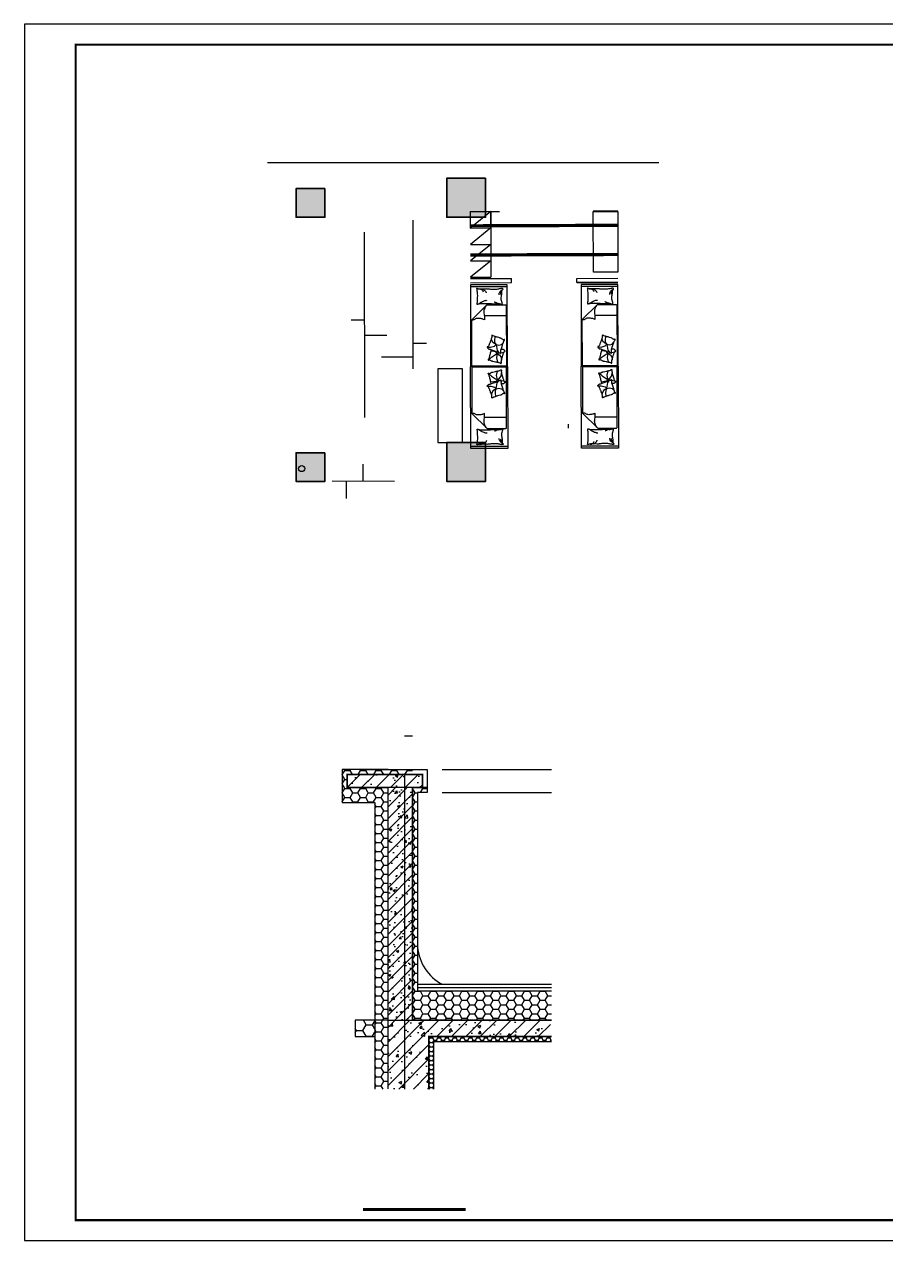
# Model space of a CAD drawing. Extents: x 39238 to 748440, y -374049 to 522939.
# Drawn here: x 668646 to 689671, y 214291 to 243991 of the extents above; entities that cross this region are included whole.
import ezdxf

# ---------------------------------------------------------------- set-up
doc = ezdxf.new("R2010")
doc.units = 0
doc.header["$LTSCALE"] = 1000
doc.header["$MEASUREMENT"] = 0
doc.linetypes.add('DOTE', pattern=[2.42, 2, -0.2, 0.02, -0.2])
for name, color, linetype in [('DIM_SYMB', 3, 'Continuous'), ('DOTE', 1, 'DOTE'), ('GROUND', 2, 'Continuous'), ('LVTRY', 6, 'Continuous'), ('PUB_TITLE', 7, 'Continuous'), ('WALL', 2, 'Continuous'), ('家具', 8, 'Continuous'), ('立面', 43, 'Continuous')]:
    doc.layers.add(name, color=color, linetype=linetype)
doc.layers.add('砼柱', color=2, linetype='Continuous', lineweight=35)
doc.styles.add('DIM_FONT', font='simplex_.ttf', dxfattribs={"width": 0.7, "bigfont": 'GBCBIG'})
pattern_1 = [(0, (169117.658, 30431.49), (47.625, 27.4963), [31.75, -63.5]), (120, (169117.658, 30431.49), (-47.625, 27.4963), [31.75, -63.5]), (60, (169117.658, 30431.49), (6e-06, 54.9926), [-63.5, 31.75])]

# ---------------------------------------------------------------- blocks, each defined once
blk = doc.blocks.new('M_C55HKH')
for p, q in [((0, -52), (900, -52)), ((26, -509), (26, -1968)), ((503, -489), (46, -489)), ((503, -489), (872, -858)), ((46, -761), (564, -761)), ((872, -1968), (872, -858)), ((146, -1456), (100, -1409)), ((211, -1478), (146, -1456)), ((278, -1459), (211, -1478)), ((278, -1459), (251, -1606)), ((278, -1459), (305, -1407)), ((278, -1459), (357, -1410)), ((317, -1498), (278, -1459)), ((299, -1273), (295, -1270)), ((307, -1352), (299, -1273)), ((305, -1407), (307, -1352)), ((357, -1410), (393, -1337)), ((393, -1337), (392, -1318)), ((163, -1664), (89, -1649)), ((154, -1766), (147, -1841)), ((196, -1718), (154, -1766)), ((249, -1682), (175, -1667)), ((249, -1682), (196, -1718)), ((219, -1643), (211, -1652)), ((251, -1606), (219, -1643)), ((249, -1682), (286, -1639)), ((249, -1682), (266, -1787)), ((292, -1700), (249, -1682)), ((286, -1639), (333, -1628)), ((391, -1769), (292, -1700)), ((412, -1527), (317, -1498)), ((333, -1628), (405, -1618)), ((469, -1839), (391, -1769)), ((495, -1523), (412, -1527)), ((46, -1988), (852, -1988)), ((266, -1787), (243, -1892))]:
    blk.add_line(p, q)
blk.add_lwpolyline([(0, -2000), (0, 0), (900, 0), (900, -2000)], close=True)
for points in [[(135, -134, -0.263368), (107, -115, -0.494818), (116, -96, -0.049225), (134, -94, -0.036831), (158, -96, -0.031893), (196, -104, 0.035782), (230, -111, 0.032941), (319, -117, 0.026564), (430, -111, 0.017905), (468, -106, -0.033397), (488, -104, -0.03204), (525, -104, 0.018442), (590, -107, 0.010837), (654, -107, 0.014624), (702, -104, 0.111249), (725, -96, -0.153708), (742, -92, -0.076444), (749, -94, -0.215512), (751, -96, -0.585858), (748, -99, 0.363489), (744, -102, 0.191716), (743, -113, -0.129675), (745, -130, -0.01735), (742, -147, 0.019326), (740, -162, 0.018818), (733, -230, 0.021828), (732, -289, 0.006204), (734, -323, 0.001963), (740, -430, 0.028341), (744, -466, -0.117014), (744, -475, -0.36606), (742, -476, -0.03973), (728, -473, -0.048309), (715, -468, 0.062981), (704, -464, 0.04058), (681, -461, 0.014345), (614, -458, 0.005484), (488, -459, 0.007153), (392, -462, 0.008762), (350, -465, -0.008153), (304, -468, -0.06251), (247, -463, 0.078669), (201, -461, 0.047825), (179, -466, -0.034494), (148, -473, -0.023571), (123, -476, -0.510228), (122, -475), (129, -445), (150, -363, 0.073041), (152, -343, 0.023305), (146, -282, 0.018299), (142, -259, -0.01097), (135, -221, -0.042281), (132, -187, -0.027201), (135, -133)], [(133, -150, -0.05369), (148, -163, -0.070312), (156, -175, -0.015448), (159, -183, -0.013244), (163, -194, -0.082127), (166, -212, -0.064164), (163, -235)], [(135, -134, -0.077379), (170, -159, -0.077379), (195, -194, -0.047525), (205, -218, -0.047525), (210, -244)], [(609, -107, 0.027842), (585, -118, 0.048685), (573, -126, 0.023666), (545, -150, 0.031223), (526, -171, 0.046801), (521, -179, 0.023191), (513, -196)], [(691, -102, 0.088153), (656, -105, 0.088153), (625, -120, 0.077547), (604, -142, 0.077547), (590, -169)], [(225, -460, 0.009729), (253, -451, 0.009729), (280, -441, 0.007971), (301, -432, 0.007971), (323, -423)], [(695, -462, 0.016108), (656, -436, 0.024599), (629, -421, 0.009477), (580, -397, 0.015937), (550, -385, 0.072521), (534, -381, 0.033339), (498, -381)], [(503, -489, -0.085272), (566, -599, -0.124044), (575, -686), (562, -782), (563, -854)], [(563, -854, -0.027362), (602, -838, -0.040834), (629, -830, -0.038441), (717, -821, -0.076528), (761, -826, -0.103649), (788, -840, 0.093398), (818, -857, 0.072727), (841, -861, 0.052315), (872, -858)], [(400, -1581, 0.025626), (402, -1591, 0.0108), (426, -1697, 0.00456), (445, -1769, 0.01125), (454, -1797, 0.069394), (462, -1813, -0.079756), (468, -1827, -0.106399), (469, -1839, -0.328642), (466, -1842, -0.299547), (461, -1840, 0.189917), (454, -1835, 0.033518), (446, -1833, 0.075627), (442, -1833, 0.053489), (436, -1835, 0.017838), (418, -1843, 0.038394), (397, -1855, -0.059529), (384, -1862, -0.035943), (362, -1869, -0.011245), (291, -1884, -0.006203), (259, -1889, 0.010783), (241, -1893, 0.019485), (230, -1895, 0.005062), (188, -1908, 0.101392), (167, -1919, -0.223768), (156, -1922, -0.25558), (153, -1920, -0.081563), (150, -1907, -0.071805), (151, -1893, 0.069985), (152, -1879, 0.03546), (145, -1831, 0.029432), (130, -1774, 0.001554), (121, -1746, -0.00152), (112, -1718, -0.004735), (102, -1689, 0.00382), (91, -1653, 0.296001), (66, -1634, -0.649774), (61, -1616, -0.02319), (65, -1613, 0.0288), (68, -1610, 0.005727), (73, -1605, -0.004358), (80, -1599, -0.027528), (94, -1586, -0.046214), (104, -1580, -0.194121), (117, -1579, 0.133719), (137, -1580, 0.005779), (155, -1575, 0.008882)]]:
    blk.add_lwpolyline(points, format="xyb")
blk.add_lwpolyline([(345, -1251, 0.101392), (366, -1238, -0.223768), (377, -1234, -0.25558), (380, -1236, -0.081563), (384, -1249, -0.071805), (384, -1263, 0.069985), (384, -1277, 0.03546), (394, -1324, 0.029432), (414, -1380, 0.001554), (425, -1407, -0.00152), (437, -1434, -0.004735), (448, -1462, 0.00382), (462, -1497, 0.296001), (488, -1515, -0.649774), (495, -1532, -0.02319), (491, -1536, 0.0288), (488, -1539, 0.005727), (484, -1544, -0.004358), (478, -1551, -0.027528), (464, -1564, -0.046214), (455, -1571, -0.194121), (442, -1573, 0.133719), (422, -1574, 0.011505), (387, -1586, 0.008882), (343, -1604, 0.012426), (286, -1629, -0.033612), (264, -1637), (218, -1652), (182, -1663, 0.224341), (170, -1674, -0.722772), (163, -1673, -0.103513), (163, -1670, 0.053465), (163, -1664, 0.030109), (161, -1646, -0.031436), (159, -1628, -0.05324), (160, -1616, 0.05518), (161, -1604, 0.056271), (157, -1583, 0.0108), (124, -1480, 0.00456), (100, -1409, 0.01125), (89, -1381, 0.069394), (80, -1366, -0.079756), (73, -1353, -0.106399), (71, -1341, -0.328642), (74, -1338, -0.299547), (79, -1340, 0.189917), (86, -1344, 0.033518), (94, -1345, 0.075627), (98, -1345, 0.053489), (104, -1343, 0.017838), (122, -1333, 0.038394), (141, -1319, -0.059529), (154, -1311, -0.035943), (175, -1303, -0.011245), (245, -1283, -0.006203), (276, -1275, 0.010783), (295, -1270, 0.019485), (305, -1266, 0.005062)], format="xyb", close=True)
for centre, start, end in [((46, -509), 90, 180), ((46, -741), 180, 270), ((46, -1968), 180, 270), ((852, -1968), 270, 0)]:
    blk.add_arc(centre, 20, start, end)
at = {"style": 'DIM_FONT', "width": 0.8, "flags": 9}
for tag in ['XSIZE', 'YSIZE']:
    blk.add_attdef(tag, (0, 0), '', height=0.5, dxfattribs=at)
blk = doc.blocks.new('sde')
for p, q in [((193374, 243331), (193879, 243331)), ((193374, 243331), (193374, 242931)), ((193874, 243331), (193374, 242931)), ((193874, 242931), (193874, 243331)), ((193874, 243331), (193874, 241732)), ((193374, 242931), (193874, 242931)), ((193874, 242931), (193374, 242531)), ((193374, 242531), (193874, 242531)), ((193874, 242531), (193374, 242131)), ((193374, 242131), (193874, 242131)), ((193874, 242131), (193374, 241732)), ((193374, 241732), (193874, 241732)), ((193374, 241695), (194374, 241695)), ((193374, 241595), (194374, 241595)), ((193374, 241595), (194374, 241595)), ((194374, 241595), (194374, 241695)), ((195974, 241695), (196974, 241695)), ((195974, 241595), (195974, 241695)), ((195974, 241595), (196974, 241595)), ((196974, 241595), (195974, 241595))]:
    blk.add_line(p, q)
at = {"layer": 'LVTRY'}
blk.add_lwpolyline([(196975, 243327), (196975, 241846), (196375, 241846), (196375, 243327)], close=True, dxfattribs=at)
at = {"layer": 'WALL'}
blk.add_line((193674, 243331), (194084, 243330), dxfattribs=at)
at = {"layer": '家具', "xscale": -1, "rotation": 359.9999999533093}
for p in [(194274, 241545), (196974, 241545)]:
    blk.add_blockref('M_C55HKH', p, dxfattribs=at)
at = {"layer": '家具', "rotation": 179.9999999533093}
for p in [(194274, 237545), (196974, 237545)]:
    blk.add_blockref('M_C55HKH', p, dxfattribs=at)
blk = doc.blocks.new('nverq015')
h = blk.add_hatch()
h.set_pattern_fill('HONEY', color=256, scale=20, style=0)
h.set_pattern_definition(pattern_1)
h.paths.add_polyline_path([(168847.7, 30651.5), (168847.7, 31671.5), (168597.7, 31671.5), (168597.7, 31751.5), (168847.7, 31751.5), (168997.7, 31751.5), (168997.7, 31781.5), (168677.7, 31781.5), (168567.7, 31781.5), (168567.7, 31581.5), (168767.7, 31581.5), (168767.7, 30681.5), (168767.7, 29831.2), (168847.7, 29831.2), (168847.7, 30571.5)])
h = blk.add_hatch()
h.set_pattern_fill('钢筋混凝土', color=256, scale=25)
h.set_pattern_definition([(45, (-830164.79, -210925.34), (-44.194174, 44.194174), []), (50, (-830164.79, -210925.34), (179.315046, -15.688034), [18.75, -206.25]), (355, (-830164.79, -210925.34), (-34.687833, 188.048033), [15, -165]), (100.4514, (-830149.85, -210926.65), (144.627345, 172.359886), [15.935047, -175.285528]), (46.1842, (-830164.79, -210875.34), (266.81026, -41.379754), [28.125, -309.375]), (96.6356, (-830142.55, -210878.8), (233.665676, 243.52947), [23.90257, -262.92825]), (351.1842, (-830164.8, -210875.34), (233.665486, 243.52965), [22.5, -247.5]), (21, (-830139.79, -210887.84), (149.226763, -100.654723), [18.75, -206.25]), (326, (-830139.79, -210887.84), (60.828833, 181.28751), [15, -165]), (71.4514, (-830127.35, -210896.23), (210.055657, 80.632624), [15.935047, -175.285528]), (37.5, (-830164.79, -210925.34), (3.039964, 83.2234635), [0, -163, 0, -167.5, 0, -165.625]), (7.5, (-830164.79, -210925.34), (65.767384, 98.602928), [0, -95.5, 0, -159.25, 0, -63.125]), (327.5, (-830220.54, -210925.34), (133.455609, -5.638718), [0, -62.5, 0, -195, 0, -258.75]), (317.5, (-830245.54, -210925.34), (145.796542, 25.026246), [0, -81.25, 0, -129.5, 0, -183.75])])
h.paths.add_polyline_path([(169057.7, 31671.5), (169057.7, 31751.5), (168947.7, 31751.5), (168947.7, 31671.5)])
h.paths.add_polyline_path([(168947.7, 31671.5), (168947.7, 31751.5), (168757.7, 31751.5), (168597.7, 31751.5), (168597.7, 31671.5), (168847.7, 31671.5)])
h = blk.add_hatch()
h.set_pattern_fill('钢筋混凝土', color=256, scale=20, style=0)
h.set_pattern_definition([(45, (169117.66, 30431.49), (-35.3553, 35.3553), []), (50, (169117.66, 30431.49), (143.452, -12.55), [15, -165]), (355, (169117.66, 30431.49), (-27.75, 150.438), [12, -132]), (100.451, (169129.61, 30430.44), (115.702, 137.888), [12.748, -140.228]), (46.184, (169117.66, 30471.49), (213.448, -33.104), [22.5, -247.5]), (96.636, (169135.44, 30468.73), (186.933, 194.824), [19.122, -210.343]), (351.184, (169117.66, 30471.5), (186.932, 194.824), [18, -198]), (21, (169137.66, 30461.49), (119.381, -80.524), [15, -165]), (326, (169137.66, 30461.49), (48.663, 145.03), [12, -132]), (71.451, (169147.6, 30454.78), (168.045, 64.506), [12.748, -140.228]), (37.5, (169117.66, 30431.49), (2.432, 66.5788), [0, -130.4, 0, -134, 0, -132.5]), (7.5, (169117.66, 30431.49), (52.614, 78.8823), [0, -76.4, 0, -127.4, 0, -50.5]), (327.5, (169073.06, 30431.49), (106.7645, -4.511), [0, -50, 0, -156, 0, -207]), (317.5, (169053.06, 30431.49), (116.637, 20.021), [0, -65, 0, -103.6, 0, -147])])
h.paths.add_polyline_path([(168947.7, 31671.5), (168847.7, 31671.5), (168847.7, 30651.5), (168847.7, 30571.5), (168847.7, 30251.5), (168947.7, 30251.5)])
h.paths.add_polyline_path([(168997.7, 31671.5), (168947.7, 31671.5), (168947.7, 30251.5), (168997.7, 30251.5)])
h = blk.add_hatch()
h.set_pattern_fill('HONEY', color=256, scale=20, style=0)
h.set_pattern_definition(pattern_1)
h.paths.add_polyline_path([(169845.5, 30431.5), (169027.7, 30431.5), (169027.7, 31641.5), (169087.7, 31641.5), (169087.7, 31671.5), (168997.7, 31671.5), (168997.7, 30251.5), (169845.5, 30251.5)])
h = blk.add_hatch()
h.set_pattern_fill('钢筋混凝土', color=256, scale=25)
h.set_pattern_definition([(45, (-830164.79, -211225.34), (-44.194174, 44.194174), []), (50, (-830164.79, -211225.34), (179.315046, -15.688034), [18.75, -206.25]), (355, (-830164.79, -211225.34), (-34.687833, 188.048033), [15, -165]), (100.4514, (-830149.85, -211226.65), (144.627345, 172.359886), [15.935047, -175.285528]), (46.1842, (-830164.79, -211175.34), (266.81026, -41.379754), [28.125, -309.375]), (96.6356, (-830142.55, -211178.8), (233.665676, 243.52947), [23.90257, -262.92825]), (351.1842, (-830164.8, -211175.34), (233.665486, 243.52965), [22.5, -247.5]), (21, (-830139.79, -211187.84), (149.226763, -100.654723), [18.75, -206.25]), (326, (-830139.79, -211187.84), (60.828833, 181.28751), [15, -165]), (71.4514, (-830127.35, -211196.23), (210.055657, 80.632624), [15.935047, -175.285528]), (37.5, (-830164.79, -211225.34), (3.039964, 83.2234635), [0, -163, 0, -167.5, 0, -165.625]), (7.5, (-830164.79, -211225.34), (65.767384, 98.602928), [0, -95.5, 0, -159.25, 0, -63.125]), (327.5, (-830220.54, -211225.34), (133.455609, -5.638718), [0, -62.5, 0, -195, 0, -258.75]), (317.5, (-830245.54, -211225.34), (145.796542, 25.026246), [0, -81.25, 0, -129.5, 0, -183.75])])
h.paths.add_polyline_path([(169087.7, 30571.5), (169087.7, 30651.5)])
h.paths.add_polyline_path([(168947.7, 30571.5), (168947.7, 30651.5)])
h.paths.add_polyline_path([(168947.7, 29831.2), (169097.7, 29831.2), (169097.7, 30151.5), (169845.5, 30151.5), (169845.5, 30223), (169793, 30242.1), (169846.5, 30251.5), (168947.7, 30251.5)])
h.paths.add_polyline_path([(168847.7, 29831.2), (168947.7, 29831.2), (168947.7, 30251.5), (168847.7, 30251.5)])
h = blk.add_hatch()
h.set_pattern_fill('HONEY', color=256, scale=25, style=0)
h.set_pattern_definition([(0, (0, 0), (59.53125, 34.370375), [39.6875, -79.375]), (120, (0, 0), (-59.531243, 34.370387), [39.6875, -79.375]), (60, (0, 0), (7e-06, 68.740762), [-79.375, 39.6875])])
h.paths.add_polyline_path([(168767.7, 30251.5), (168647.7, 30251.5), (168647.7, 30151.5), (168767.7, 30151.5)])
h = blk.add_hatch()
h.set_pattern_fill('HONEY', color=6, scale=10)
h.set_pattern_definition([(0, (27000.603, -44203.699), (23.8125, 13.74815), [15.875, -31.75]), (120, (27000.603, -44203.699), (-23.8124972, 13.7481549), [15.875, -31.75]), (60, (27000.603, -44203.699), (2.8e-06, 27.4963049), [-31.75, 15.875])])
h.paths.add_polyline_path([(169097.7, 29831.2), (169127.7, 29831.2), (169127.7, 30121.5), (169845.5, 30121.5), (169845.5, 30151.5), (169097.7, 30151.5)])
for p, q in [((168947.7, 31987.7), (168997.7, 31987.7)), ((168847.7, 30251.5), (168647.7, 30251.5)), ((168647.7, 30251.5), (168647.7, 30151.5)), ((168647.7, 30151.5), (168767.7, 30151.5))]:
    blk.add_line(p, q)
at = {"color": 6}
for points in [[(168847.7, 31781.5), (168567.7, 31781.5), (168567.7, 31581.5), (168767.7, 31581.5)], [(168677.7, 31781.5), (168997.7, 31781.5), (169087.7, 31781.5), (169087.7, 31641.5), (169027.7, 31641.5), (169027.7, 30431.5)], [(168767.7, 31581.5), (168767.7, 30681.5)], [(168767.7, 30681.5), (168767.7, 29831.2)], [(169127.7, 29831.2), (169127.7, 30121.5), (169845.5, 30121.5)]]:
    blk.add_lwpolyline(points, dxfattribs=at)
for points in [[(169177.7, 31781.5), (169845.5, 31781.5)], [(169087.7, 31671.5), (168847.7, 31671.5)], [(169177.7, 31641.5), (169845.5, 31641.5)], [(169027.7, 30471.5), (169845.5, 30471.5)], [(169027.7, 30451.5), (169845.5, 30451.5)], [(168847.7, 30251.5), (169845.5, 30251.5)], [(169097.7, 30151.5), (169097.7, 29831.2)], [(169097.7, 30151.5), (169845.5, 30151.5)]]:
    blk.add_lwpolyline(points)
at = {"const_width": 10}
for points in [[(168847.7, 31751.5), (168597.7, 31751.5), (168597.7, 31671.5), (168847.7, 31671.5)], [(168757.7, 31751.5), (168757.7, 31751.5), (169057.7, 31751.5), (169057.7, 31671.5), (168997.7, 31671.5), (168997.7, 30251.5), (169845.5, 30251.5)], [(168847.7, 31671.5), (168847.7, 30651.5), (168847.7, 30651.5), (168847.7, 30571.5), (168847.7, 30571.5), (168847.7, 29831.2)], [(169845.5, 30151.5), (169097.7, 30151.5), (169097.7, 29831.2)], [(169097.7, 29831.2), (169097.7, 30151.5), (169845.5, 30151.5)]]:
    blk.add_lwpolyline(points, dxfattribs=at)
at = {"color": 6}
blk.add_arc((169314, 30725), 287.6, 185.34743, 241.82899, dxfattribs=at)
at = {"layer": 'DOTE'}
blk.add_lwpolyline([(168947.7, 31751.5), (168947.7, 29831.2)], dxfattribs=at)
at = {"layer": '立面', "color": 6}
blk.add_lwpolyline([(169027.7, 30431.5), (169845.5, 30431.5)], dxfattribs=at)

msp = doc.modelspace()

# ---------------------------------------------------------------- hatches: boundary and pattern name
at = {"layer": '砼柱'}
h = msp.add_hatch(dxfattribs=at)
h.set_pattern_fill('钢筋混凝土', color=256, scale=50, style=0)
h.set_pattern_definition([(45, (-3816.25, 1867.56), (-88.388348, 88.388348), []), (50, (-3816.25, 1867.56), (358.63009, -31.37607), [37.5, -412.5]), (355, (-3816.25, 1867.56), (-69.37567, 376.09607), [30, -330]), (100.4514, (-3786.37, 1864.95), (289.25469, 344.71977), [31.8701, -350.57106]), (46.1842, (-3816.25, 1967.56), (533.62052, -82.7595), [56.25, -618.75]), (96.6356, (-3771.8, 1960.67), (467.33135, 487.05894), [47.80514, -525.8565]), (351.1842, (-3816.25, 1967.56), (467.33097, 487.0593), [45, -495]), (21, (-3766.25, 1942.56), (298.45353, -201.30945), [37.5, -412.5]), (326, (-3766.25, 1942.56), (121.65767, 362.57502), [30, -330]), (71.4514, (-3741.38, 1925.8), (420.11131, 161.26525), [31.8701, -350.57106]), (37.5, (-3816.25, 1867.56), (6.079928, 166.446927), [0, -326, 0, -335, 0, -331.25]), (7.5, (-3816.25, 1867.56), (131.53477, 197.205856), [0, -191, 0, -318.5, 0, -126.25]), (327.5, (-3927.75, 1867.56), (266.911218, -11.277436), [0, -125, 0, -390, 0, -517.5]), (317.5, (-3977.75, 1867.56), (291.593085, 50.05249), [0, -162.5, 0, -259, 0, -367.5])])
h.paths.add_polyline_path([(679906, 240231), (678956, 240231), (678956, 239281), (679906, 239281)])
h.paths.add_polyline_path([(679906, 233781), (678956, 233781), (678956, 232831), (679906, 232831)])
h.paths.add_polyline_path([(675981, 239981), (675281, 239981), (675281, 239281), (675981, 239281)])
h.paths.add_polyline_path([(675981, 233531), (675281, 233531), (675281, 232831), (675981, 232831)])

# ---------------------------------------------------------------- linework, layer by layer
for p, q in [((683131, 239430), (682531, 239430)), ((678126, 239206), (678126, 235581)), ((676943, 238918), (676949, 234393)), ((676946, 236765), (676623, 236765)), ((676947, 236398), (677496, 236398)), ((678126, 236209), (678464, 236209)), ((678126, 235860), (677364, 235860)), ((681931, 234130), (681931, 234230)), ((676919, 232832), (676919, 233254)), ((677681, 232831), (676157, 232832)), ((676508, 232409), (676508, 232832))]:
    msp.add_line(p, q)
at = {"const_width": 80}
for points in [[(679531, 239070), (683131, 239083)], [(679533, 238358), (683133, 238371)]]:
    msp.add_lwpolyline(points, dxfattribs=at)
at = {"color": 5}
msp.add_circle((675417, 233144), 75, dxfattribs=at)
at = {"layer": 'DIM_SYMB', "const_width": 70}
msp.add_lwpolyline([(676911, 215050), (679421, 215050)], dxfattribs=at)
at = {"layer": 'GROUND'}
msp.add_line((684131, 240611), (674581, 240611), dxfattribs=at)
at = {"layer": 'LVTRY'}
msp.add_lwpolyline([(679339, 233781), (679339, 235581), (678739, 235581), (678739, 233781)], close=True, dxfattribs=at)
at = {"layer": 'PUB_TITLE'}
msp.add_lwpolyline([(668646, 214291), (710696, 214291), (710696, 243991), (668646, 243991)], close=True, dxfattribs=at)
at = {"layer": 'PUB_TITLE', "const_width": 50}
msp.add_lwpolyline([(669896, 214791), (710196, 214791), (710196, 243491), (669896, 243491)], close=True, dxfattribs=at)
at = {"layer": '砼柱'}
for points in [[(675981, 239981), (675281, 239981), (675281, 239281), (675981, 239281)], [(679906, 240231), (678956, 240231), (678956, 239281), (679906, 239281)], [(679906, 233781), (678956, 233781), (678956, 232831), (679906, 232831)], [(675981, 233531), (675281, 233531), (675281, 232831), (675981, 232831)]]:
    msp.add_lwpolyline(points, close=True, dxfattribs=at)

# ---------------------------------------------------------------- block references
at = {"rotation": 0.1435687389010089}
msp.add_blockref('sde', (486767, -4398), dxfattribs=at)
at = {"xscale": 4, "yscale": 4, "zscale": 4}
msp.add_blockref('nverq015', (2132, 98667), dxfattribs=at)

doc.saveas('drawing.dxf')
